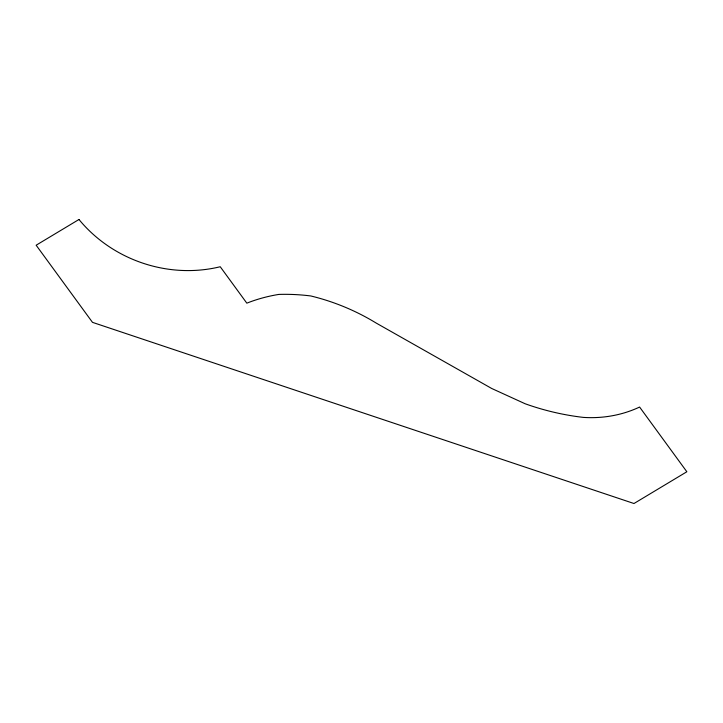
<?xml version="1.0" encoding="UTF-8"?>
<svg xmlns="http://www.w3.org/2000/svg" width="723" height="723" viewBox="0 0 723 723"><rect width="100%" height="100%" fill="white"/><g stroke="black" fill="none" stroke-linecap="round" stroke-linejoin="round"><path stroke-width="1.08" d="M78.97 219.485L36.15 245.214L92.481 322.35L633.981 503.515L686.85 471.758L639.602 407.049A112.734 102.657 19.5 0 1 583.344 417.397A240.759 219.259 19.5 0 1 525.16 403.768L491.694 388.477L376.15 323.045A208.188 189.589 19.5 0 0 310.791 295.96A191.595 174.478 19.5 0 0 278.852 294.415A154.514 140.714 19.5 0 0 246.823 303.163L220.235 266.742A131.035 119.331 19.5 0 1 78.97 219.485"/></g></svg>
